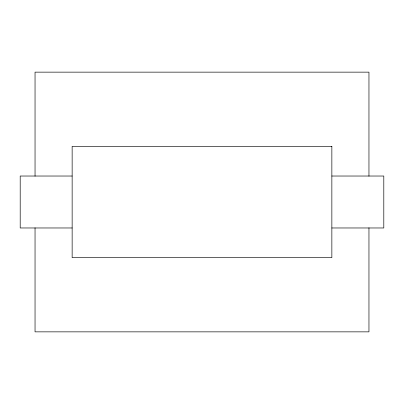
<?xml version="1.0" encoding="UTF-8"?>
<svg xmlns="http://www.w3.org/2000/svg" width="404" height="404" viewBox="0 0 404 404"><rect width="100%" height="100%" fill="white"/><g stroke="black" fill="none" stroke-linecap="round" stroke-linejoin="round"><path stroke-width="0.61" d="M72.144 176.028L20.2 176.028L20.2 227.972L72.144 227.972M331.856 176.028L383.8 176.028L383.8 227.972L331.856 227.972M368.958 176.154L368.958 72.144L35.042 72.144L35.042 176.154M368.958 227.846L368.958 331.856L35.042 331.856L35.042 227.846M331.856 146.349L72.144 146.349L72.144 257.651L331.856 257.651L331.856 146.349"/></g></svg>
